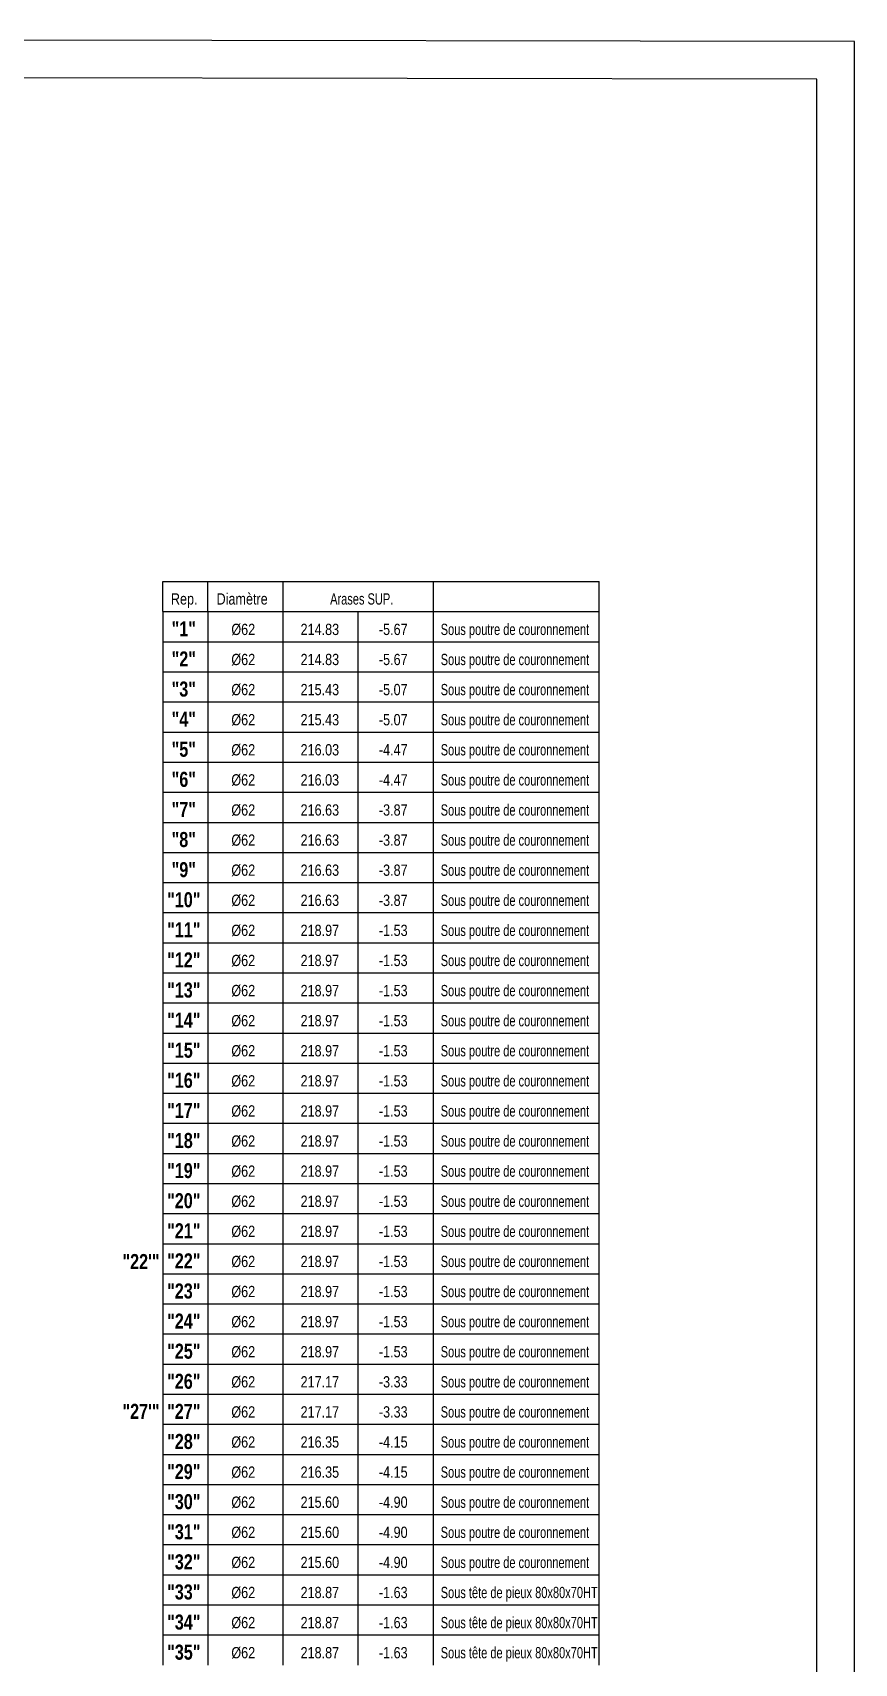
# Model space of a CAD drawing. Header units: centimetres. Extents: x 0 to 23018, y -29024 to -24812.
# Drawn here: x 21925 to 23017, y -26980 to -24812 of the extents above; entities that cross this region are included whole.
import ezdxf
from ezdxf.enums import TextEntityAlignment as Align

# ---------------------------------------------------------------- set-up
doc = ezdxf.new("R2010")
doc.units = ezdxf.units.CM
doc.header["$LTSCALE"] = 25.4
doc.layers.add('01_cote_gen', color=4, linetype='Continuous')
doc.layers.add('01_texte', color=230, linetype='Continuous')
doc.styles.add('impact', font='impact.ttf')
doc.styles.add('MATTE_TXT', font='arial.ttf')

msp = doc.modelspace()

# ---------------------------------------------------------------- linework, layer by layer
at = {"layer": '01_cote_gen'}
for p, q in [((23017.31, -24824.36), (16027.31, -24812.4)), ((23017.31, -27539.36), (23017.31, -24824.36))]:
    msp.add_line(p, q, dxfattribs=at)
at = {"layer": '01_texte'}
for p, q in [((22967.31, -24874.36), (16077.31, -24862.55)), ((22967.31, -27539.36), (22967.31, -24874.36)), ((22097.89, -25541.97), (22677.89, -25541.97)), ((22097.89, -25581.97), (22097.89, -25541.97)), ((22157.89, -25581.97), (22157.89, -25541.97)), ((22257.89, -25581.97), (22257.89, -25541.97)), ((22257.89, -25581.97), (22257.89, -25541.97)), ((22457.89, -25581.97), (22457.89, -25541.97)), ((22457.89, -25581.97), (22457.89, -25541.97)), ((22677.89, -25581.97), (22677.89, -25541.97)), ((22097.89, -25581.97), (22097.89, -25621.97)), ((22097.89, -25581.97), (22677.89, -25581.97)), ((22157.89, -25581.97), (22157.89, -25621.97)), ((22257.89, -25621.97), (22257.89, -25581.97)), ((22257.89, -25621.97), (22257.89, -25581.97)), ((22357.89, -25621.97), (22357.89, -25581.97)), ((22457.89, -25621.97), (22457.89, -25581.97)), ((22457.89, -25621.97), (22457.89, -25581.97)), ((22677.89, -25621.97), (22677.89, -25581.97)), ((22677.89, -25621.97), (22677.89, -25581.97)), ((22097.89, -25621.97), (22457.89, -25621.97)), ((22097.89, -25621.97), (22097.89, -25661.97)), ((22157.89, -25621.97), (22157.89, -25661.97)), ((22257.89, -25661.97), (22257.89, -25621.97)), ((22257.89, -25661.97), (22257.89, -25621.97)), ((22357.89, -25661.97), (22357.89, -25621.97)), ((22457.89, -25621.97), (22677.89, -25621.97)), ((22457.89, -25661.97), (22457.89, -25621.97)), ((22457.89, -25661.97), (22457.89, -25621.97)), ((22677.89, -25661.97), (22677.89, -25621.97)), ((22677.89, -25661.97), (22677.89, -25621.97)), ((22097.89, -25661.97), (22457.89, -25661.97)), ((22097.89, -25661.97), (22097.89, -25701.97)), ((22157.89, -25661.97), (22157.89, -25701.97)), ((22257.89, -25701.97), (22257.89, -25661.97)), ((22257.89, -25701.97), (22257.89, -25661.97)), ((22357.89, -25701.97), (22357.89, -25661.97)), ((22457.89, -25661.97), (22677.89, -25661.97)), ((22457.89, -25701.97), (22457.89, -25661.97)), ((22457.89, -25701.97), (22457.89, -25661.97)), ((22677.89, -25701.97), (22677.89, -25661.97)), ((22677.89, -25701.97), (22677.89, -25661.97)), ((22097.89, -25701.97), (22457.89, -25701.97)), ((22097.89, -25701.97), (22097.89, -25741.97)), ((22157.89, -25701.97), (22157.89, -25741.97)), ((22257.89, -25741.97), (22257.89, -25701.97)), ((22257.89, -25741.97), (22257.89, -25701.97)), ((22357.89, -25741.97), (22357.89, -25701.97)), ((22457.89, -25701.97), (22677.89, -25701.97)), ((22457.89, -25741.97), (22457.89, -25701.97)), ((22457.89, -25741.97), (22457.89, -25701.97)), ((22677.89, -25741.97), (22677.89, -25701.97)), ((22677.89, -25741.97), (22677.89, -25701.97)), ((22097.89, -25741.97), (22457.89, -25741.97)), ((22097.89, -25741.97), (22097.89, -25781.97)), ((22157.89, -25741.97), (22157.89, -25781.97)), ((22257.89, -25781.97), (22257.89, -25741.97)), ((22257.89, -25781.97), (22257.89, -25741.97)), ((22357.89, -25781.97), (22357.89, -25741.97)), ((22457.89, -25741.97), (22677.89, -25741.97)), ((22457.89, -25781.97), (22457.89, -25741.97)), ((22457.89, -25781.97), (22457.89, -25741.97)), ((22677.89, -25781.97), (22677.89, -25741.97)), ((22677.89, -25781.97), (22677.89, -25741.97)), ((22097.89, -25781.97), (22677.89, -25781.97)), ((22097.89, -25781.97), (22097.89, -25821.97)), ((22157.89, -25781.97), (22157.89, -25821.97)), ((22257.89, -25821.97), (22257.89, -25781.97)), ((22257.89, -25821.97), (22257.89, -25781.97)), ((22357.89, -25821.97), (22357.89, -25781.97)), ((22457.89, -25821.97), (22457.89, -25781.97)), ((22457.89, -25821.97), (22457.89, -25781.97)), ((22677.89, -25821.97), (22677.89, -25781.97)), ((22677.89, -25821.97), (22677.89, -25781.97)), ((22097.89, -25821.97), (22677.89, -25821.97)), ((22097.89, -25821.97), (22097.89, -25861.97)), ((22157.89, -25821.97), (22157.89, -25861.97)), ((22257.89, -25861.97), (22257.89, -25821.97)), ((22257.89, -25861.97), (22257.89, -25821.97)), ((22357.89, -25861.97), (22357.89, -25821.97)), ((22457.89, -25861.97), (22457.89, -25821.97)), ((22457.89, -25861.97), (22457.89, -25821.97)), ((22677.89, -25861.97), (22677.89, -25821.97)), ((22677.89, -25861.97), (22677.89, -25821.97)), ((22097.89, -25861.97), (22677.89, -25861.97)), ((22097.89, -25861.97), (22097.89, -25901.97)), ((22157.89, -25861.97), (22157.89, -25901.97)), ((22257.89, -25901.97), (22257.89, -25861.97)), ((22257.89, -25901.97), (22257.89, -25861.97)), ((22357.89, -25901.97), (22357.89, -25861.97)), ((22457.89, -25901.97), (22457.89, -25861.97)), ((22457.89, -25901.97), (22457.89, -25861.97)), ((22677.89, -25901.97), (22677.89, -25861.97)), ((22677.89, -25901.97), (22677.89, -25861.97)), ((22097.89, -25901.97), (22677.89, -25901.97)), ((22097.89, -25901.97), (22097.89, -25941.97)), ((22157.89, -25901.97), (22157.89, -25941.97)), ((22257.89, -25941.97), (22257.89, -25901.97)), ((22257.89, -25941.97), (22257.89, -25901.97)), ((22357.89, -25941.97), (22357.89, -25901.97)), ((22457.89, -25941.97), (22457.89, -25901.97)), ((22457.89, -25941.97), (22457.89, -25901.97)), ((22677.89, -25941.97), (22677.89, -25901.97)), ((22677.89, -25941.97), (22677.89, -25901.97)), ((22097.89, -25941.97), (22677.89, -25941.97)), ((22097.89, -25941.97), (22097.89, -25981.97)), ((22157.89, -25941.97), (22157.89, -25981.97)), ((22257.89, -25981.97), (22257.89, -25941.97)), ((22257.89, -25981.97), (22257.89, -25941.97)), ((22357.89, -25981.97), (22357.89, -25941.97)), ((22457.89, -25981.97), (22457.89, -25941.97)), ((22457.89, -25981.97), (22457.89, -25941.97)), ((22677.89, -25981.97), (22677.89, -25941.97)), ((22677.89, -25981.97), (22677.89, -25941.97)), ((22097.89, -25981.97), (22677.89, -25981.97)), ((22097.89, -25981.97), (22097.89, -26021.97)), ((22157.89, -25981.97), (22157.89, -26021.97)), ((22257.89, -26021.97), (22257.89, -25981.97)), ((22257.89, -26021.97), (22257.89, -25981.97)), ((22357.89, -26021.97), (22357.89, -25981.97)), ((22457.89, -26021.97), (22457.89, -25981.97)), ((22457.89, -26021.97), (22457.89, -25981.97)), ((22677.89, -26021.97), (22677.89, -25981.97)), ((22677.89, -26021.97), (22677.89, -25981.97)), ((22097.89, -26021.97), (22677.89, -26021.97)), ((22097.89, -26021.97), (22097.89, -26061.97)), ((22157.89, -26021.97), (22157.89, -26061.97)), ((22257.89, -26061.97), (22257.89, -26021.97)), ((22257.89, -26061.97), (22257.89, -26021.97)), ((22357.89, -26061.97), (22357.89, -26021.97)), ((22457.89, -26061.97), (22457.89, -26021.97)), ((22457.89, -26061.97), (22457.89, -26021.97)), ((22677.89, -26061.97), (22677.89, -26021.97)), ((22677.89, -26061.97), (22677.89, -26021.97)), ((22097.89, -26061.97), (22677.89, -26061.97)), ((22097.89, -26061.97), (22097.89, -26101.97)), ((22157.89, -26061.97), (22157.89, -26101.97)), ((22257.89, -26101.97), (22257.89, -26061.97)), ((22257.89, -26101.97), (22257.89, -26061.97)), ((22357.89, -26101.97), (22357.89, -26061.97)), ((22457.89, -26101.97), (22457.89, -26061.97)), ((22457.89, -26101.97), (22457.89, -26061.97)), ((22677.89, -26101.97), (22677.89, -26061.97)), ((22677.89, -26101.97), (22677.89, -26061.97)), ((22097.89, -26101.97), (22677.89, -26101.97)), ((22097.89, -26101.97), (22097.89, -26141.97)), ((22157.89, -26101.97), (22157.89, -26141.97)), ((22257.89, -26141.97), (22257.89, -26101.97)), ((22257.89, -26141.97), (22257.89, -26101.97)), ((22357.89, -26141.97), (22357.89, -26101.97)), ((22457.89, -26141.97), (22457.89, -26101.97)), ((22457.89, -26141.97), (22457.89, -26101.97)), ((22677.89, -26141.97), (22677.89, -26101.97)), ((22677.89, -26141.97), (22677.89, -26101.97)), ((22097.89, -26141.97), (22677.89, -26141.97)), ((22097.89, -26141.97), (22097.89, -26181.97)), ((22157.89, -26141.97), (22157.89, -26181.97)), ((22257.89, -26181.97), (22257.89, -26141.97)), ((22257.89, -26181.97), (22257.89, -26141.97)), ((22357.89, -26181.97), (22357.89, -26141.97)), ((22457.89, -26181.97), (22457.89, -26141.97)), ((22457.89, -26181.97), (22457.89, -26141.97)), ((22677.89, -26181.97), (22677.89, -26141.97)), ((22677.89, -26181.97), (22677.89, -26141.97)), ((22097.89, -26181.97), (22677.89, -26181.97)), ((22097.89, -26181.97), (22097.89, -26221.97)), ((22157.89, -26181.97), (22157.89, -26221.97)), ((22257.89, -26221.97), (22257.89, -26181.97)), ((22257.89, -26221.97), (22257.89, -26181.97)), ((22357.89, -26221.97), (22357.89, -26181.97)), ((22457.89, -26221.97), (22457.89, -26181.97)), ((22457.89, -26221.97), (22457.89, -26181.97)), ((22677.89, -26221.97), (22677.89, -26181.97)), ((22677.89, -26221.97), (22677.89, -26181.97)), ((22097.89, -26221.97), (22677.89, -26221.97)), ((22097.89, -26221.97), (22097.89, -26261.97)), ((22157.89, -26221.97), (22157.89, -26261.97)), ((22257.89, -26261.97), (22257.89, -26221.97)), ((22257.89, -26261.97), (22257.89, -26221.97)), ((22357.89, -26261.97), (22357.89, -26221.97)), ((22457.89, -26261.97), (22457.89, -26221.97)), ((22457.89, -26261.97), (22457.89, -26221.97)), ((22677.89, -26261.97), (22677.89, -26221.97)), ((22677.89, -26261.97), (22677.89, -26221.97)), ((22097.89, -26261.97), (22677.89, -26261.97)), ((22097.89, -26261.97), (22097.89, -26301.97)), ((22157.89, -26261.97), (22157.89, -26301.97)), ((22257.89, -26301.97), (22257.89, -26261.97)), ((22257.89, -26301.97), (22257.89, -26261.97)), ((22357.89, -26301.97), (22357.89, -26261.97)), ((22457.89, -26301.97), (22457.89, -26261.97)), ((22457.89, -26301.97), (22457.89, -26261.97)), ((22677.89, -26301.97), (22677.89, -26261.97)), ((22677.89, -26301.97), (22677.89, -26261.97)), ((22097.89, -26301.97), (22677.89, -26301.97)), ((22097.89, -26301.97), (22097.89, -26341.97)), ((22157.89, -26301.97), (22157.89, -26341.97)), ((22257.89, -26341.97), (22257.89, -26301.97)), ((22257.89, -26341.97), (22257.89, -26301.97)), ((22357.89, -26341.97), (22357.89, -26301.97)), ((22457.89, -26341.97), (22457.89, -26301.97)), ((22457.89, -26341.97), (22457.89, -26301.97)), ((22677.89, -26341.97), (22677.89, -26301.97)), ((22677.89, -26341.97), (22677.89, -26301.97)), ((22097.89, -26341.97), (22677.89, -26341.97)), ((22097.89, -26341.97), (22097.89, -26381.97)), ((22157.89, -26341.97), (22157.89, -26381.97)), ((22257.89, -26381.97), (22257.89, -26341.97)), ((22257.89, -26381.97), (22257.89, -26341.97)), ((22357.89, -26381.97), (22357.89, -26341.97)), ((22457.89, -26381.97), (22457.89, -26341.97)), ((22457.89, -26381.97), (22457.89, -26341.97)), ((22677.89, -26381.97), (22677.89, -26341.97)), ((22677.89, -26381.97), (22677.89, -26341.97)), ((22097.89, -26381.97), (22677.89, -26381.97)), ((22097.89, -26381.97), (22097.89, -26421.97)), ((22157.89, -26381.97), (22157.89, -26421.97)), ((22257.89, -26421.97), (22257.89, -26381.97)), ((22257.89, -26421.97), (22257.89, -26381.97)), ((22357.89, -26421.97), (22357.89, -26381.97)), ((22457.89, -26421.97), (22457.89, -26381.97)), ((22457.89, -26421.97), (22457.89, -26381.97)), ((22677.89, -26421.97), (22677.89, -26381.97)), ((22677.89, -26421.97), (22677.89, -26381.97)), ((22097.89, -26421.97), (22677.89, -26421.97)), ((22097.89, -26421.97), (22097.89, -26461.97)), ((22157.89, -26421.97), (22157.89, -26461.97)), ((22257.89, -26461.97), (22257.89, -26421.97)), ((22257.89, -26461.97), (22257.89, -26421.97)), ((22357.89, -26461.97), (22357.89, -26421.97)), ((22457.89, -26461.97), (22457.89, -26421.97)), ((22457.89, -26461.97), (22457.89, -26421.97)), ((22677.89, -26461.97), (22677.89, -26421.97)), ((22677.89, -26461.97), (22677.89, -26421.97)), ((22097.89, -26461.97), (22677.89, -26461.97)), ((22097.89, -26461.97), (22097.89, -26501.97)), ((22157.89, -26461.97), (22157.89, -26501.97)), ((22257.89, -26501.97), (22257.89, -26461.97)), ((22257.89, -26501.97), (22257.89, -26461.97)), ((22357.89, -26501.97), (22357.89, -26461.97)), ((22457.89, -26501.97), (22457.89, -26461.97)), ((22457.89, -26501.97), (22457.89, -26461.97)), ((22677.89, -26501.97), (22677.89, -26461.97)), ((22677.89, -26501.97), (22677.89, -26461.97)), ((22097.89, -26501.97), (22677.89, -26501.97)), ((22097.89, -26501.97), (22097.89, -26541.97)), ((22157.89, -26501.97), (22157.89, -26541.97)), ((22257.89, -26541.97), (22257.89, -26501.97)), ((22257.89, -26541.97), (22257.89, -26501.97)), ((22357.89, -26541.97), (22357.89, -26501.97)), ((22457.89, -26541.97), (22457.89, -26501.97)), ((22457.89, -26541.97), (22457.89, -26501.97)), ((22677.89, -26541.97), (22677.89, -26501.97)), ((22677.89, -26541.97), (22677.89, -26501.97)), ((22097.89, -26541.97), (22677.89, -26541.97)), ((22097.89, -26541.97), (22097.89, -26581.97)), ((22157.89, -26541.97), (22157.89, -26581.97)), ((22257.89, -26581.97), (22257.89, -26541.97)), ((22257.89, -26581.97), (22257.89, -26541.97)), ((22357.89, -26581.97), (22357.89, -26541.97)), ((22457.89, -26581.97), (22457.89, -26541.97)), ((22457.89, -26581.97), (22457.89, -26541.97)), ((22677.89, -26581.97), (22677.89, -26541.97)), ((22677.89, -26581.97), (22677.89, -26541.97)), ((22097.89, -26581.97), (22677.89, -26581.97)), ((22097.89, -26581.97), (22097.89, -26621.97)), ((22157.89, -26581.97), (22157.89, -26621.97)), ((22257.89, -26621.97), (22257.89, -26581.97)), ((22257.89, -26621.97), (22257.89, -26581.97)), ((22357.89, -26621.97), (22357.89, -26581.97)), ((22457.89, -26621.97), (22457.89, -26581.97)), ((22457.89, -26621.97), (22457.89, -26581.97)), ((22677.89, -26621.97), (22677.89, -26581.97)), ((22677.89, -26621.97), (22677.89, -26581.97)), ((22097.89, -26621.97), (22677.89, -26621.97)), ((22097.89, -26621.97), (22097.89, -26661.97)), ((22157.89, -26621.97), (22157.89, -26661.97)), ((22257.89, -26661.97), (22257.89, -26621.97)), ((22257.89, -26661.97), (22257.89, -26621.97)), ((22357.89, -26661.97), (22357.89, -26621.97)), ((22457.89, -26661.97), (22457.89, -26621.97)), ((22457.89, -26661.97), (22457.89, -26621.97)), ((22677.89, -26661.97), (22677.89, -26621.97)), ((22677.89, -26661.97), (22677.89, -26621.97)), ((22097.89, -26661.97), (22677.89, -26661.97)), ((22097.89, -26661.97), (22097.89, -26701.97)), ((22157.89, -26661.97), (22157.89, -26701.97)), ((22257.89, -26701.97), (22257.89, -26661.97)), ((22257.89, -26701.97), (22257.89, -26661.97)), ((22357.89, -26701.97), (22357.89, -26661.97)), ((22457.89, -26701.97), (22457.89, -26661.97)), ((22457.89, -26701.97), (22457.89, -26661.97)), ((22677.89, -26701.97), (22677.89, -26661.97)), ((22677.89, -26701.97), (22677.89, -26661.97)), ((22097.89, -26701.97), (22677.89, -26701.97)), ((22097.89, -26701.97), (22097.89, -26741.97)), ((22157.89, -26701.97), (22157.89, -26741.97)), ((22257.89, -26741.97), (22257.89, -26701.97)), ((22257.89, -26741.97), (22257.89, -26701.97)), ((22357.89, -26741.97), (22357.89, -26701.97)), ((22457.89, -26741.97), (22457.89, -26701.97)), ((22457.89, -26741.97), (22457.89, -26701.97)), ((22677.89, -26741.97), (22677.89, -26701.97)), ((22677.89, -26741.97), (22677.89, -26701.97)), ((22097.89, -26741.97), (22677.89, -26741.97)), ((22097.89, -26741.97), (22097.89, -26781.97)), ((22157.89, -26741.97), (22157.89, -26781.97)), ((22257.89, -26781.97), (22257.89, -26741.97)), ((22257.89, -26781.97), (22257.89, -26741.97)), ((22357.89, -26781.97), (22357.89, -26741.97)), ((22457.89, -26781.97), (22457.89, -26741.97)), ((22457.89, -26781.97), (22457.89, -26741.97)), ((22677.89, -26781.97), (22677.89, -26741.97)), ((22677.89, -26781.97), (22677.89, -26741.97)), ((22097.89, -26781.97), (22677.89, -26781.97)), ((22097.89, -26781.97), (22097.89, -26821.97)), ((22157.89, -26781.97), (22157.89, -26821.97)), ((22257.89, -26821.97), (22257.89, -26781.97)), ((22257.89, -26821.97), (22257.89, -26781.97)), ((22357.89, -26821.97), (22357.89, -26781.97)), ((22457.89, -26821.97), (22457.89, -26781.97)), ((22457.89, -26821.97), (22457.89, -26781.97)), ((22677.89, -26821.97), (22677.89, -26781.97)), ((22677.89, -26821.97), (22677.89, -26781.97)), ((22097.89, -26821.97), (22677.89, -26821.97)), ((22097.89, -26821.97), (22097.89, -26861.97)), ((22157.89, -26821.97), (22157.89, -26861.97)), ((22257.89, -26861.97), (22257.89, -26821.97)), ((22257.89, -26861.97), (22257.89, -26821.97)), ((22357.89, -26861.97), (22357.89, -26821.97)), ((22457.89, -26861.97), (22457.89, -26821.97)), ((22457.89, -26861.97), (22457.89, -26821.97)), ((22677.89, -26861.97), (22677.89, -26821.97)), ((22677.89, -26861.97), (22677.89, -26821.97)), ((22097.89, -26861.97), (22677.89, -26861.97)), ((22097.89, -26861.97), (22097.89, -26901.97)), ((22157.89, -26861.97), (22157.89, -26901.97)), ((22257.89, -26901.97), (22257.89, -26861.97)), ((22257.89, -26901.97), (22257.89, -26861.97)), ((22357.89, -26901.97), (22357.89, -26861.97)), ((22457.89, -26901.97), (22457.89, -26861.97)), ((22457.89, -26901.97), (22457.89, -26861.97)), ((22677.89, -26901.97), (22677.89, -26861.97)), ((22677.89, -26901.97), (22677.89, -26861.97)), ((22097.89, -26901.97), (22677.89, -26901.97)), ((22097.89, -26901.97), (22097.89, -26941.97)), ((22157.89, -26901.97), (22157.89, -26941.97)), ((22257.89, -26941.97), (22257.89, -26901.97)), ((22257.89, -26941.97), (22257.89, -26901.97)), ((22357.89, -26941.97), (22357.89, -26901.97)), ((22457.89, -26941.97), (22457.89, -26901.97)), ((22457.89, -26941.97), (22457.89, -26901.97)), ((22677.89, -26941.97), (22677.89, -26901.97)), ((22677.89, -26941.97), (22677.89, -26901.97)), ((22097.89, -26941.97), (22677.89, -26941.97)), ((22097.89, -26941.97), (22097.89, -26981.97)), ((22157.89, -26941.97), (22157.89, -26981.97)), ((22257.89, -26981.97), (22257.89, -26941.97)), ((22257.89, -26981.97), (22257.89, -26941.97)), ((22357.89, -26981.97), (22357.89, -26941.97)), ((22457.89, -26981.97), (22457.89, -26941.97)), ((22457.89, -26981.97), (22457.89, -26941.97)), ((22677.89, -26981.97), (22677.89, -26941.97)), ((22677.89, -26981.97), (22677.89, -26941.97))]:
    msp.add_line(p, q, dxfattribs=at)

# ---------------------------------------------------------------- texts
at = {"layer": '01_texte', "style": 'MATTE_TXT'}
for s, width, p in [('Rep.', 0.8, (22126.44, -25577.04)), ('Diamètre', 0.8, (22203.44, -25577.04)), ('Arases SUP.', 0.7, (22362.4, -25577.04)), ('%%C62', 0.8, (22204.94, -25617.54)), ('214.83', 0.8, (22306.75, -25617.54)), ('-5.67', 0.8, (22404.33, -25617.54)), ('%%C62', 0.8, (22204.94, -25657.54)), ('214.83', 0.8, (22306.75, -25657.54)), ('-5.67', 0.8, (22404.33, -25657.54)), ('%%C62', 0.8, (22204.94, -25697.54)), ('215.43', 0.8, (22306.75, -25697.54)), ('-5.07', 0.8, (22404.33, -25697.54)), ('%%C62', 0.8, (22204.94, -25737.54)), ('215.43', 0.8, (22306.75, -25737.54)), ('-5.07', 0.8, (22404.33, -25737.54)), ('%%C62', 0.8, (22204.94, -25777.54)), ('216.03', 0.8, (22306.75, -25777.54)), ('-4.47', 0.8, (22404.33, -25777.54)), ('%%C62', 0.8, (22204.94, -25817.54)), ('216.03', 0.8, (22306.75, -25817.54)), ('-4.47', 0.8, (22404.33, -25817.54)), ('%%C62', 0.8, (22204.94, -25857.54)), ('216.63', 0.8, (22306.75, -25857.54)), ('-3.87', 0.8, (22404.33, -25857.54)), ('%%C62', 0.8, (22204.94, -25897.54)), ('216.63', 0.8, (22306.75, -25897.54)), ('-3.87', 0.8, (22404.33, -25897.54)), ('%%C62', 0.8, (22204.94, -25937.54)), ('216.63', 0.8, (22306.75, -25937.54)), ('-3.87', 0.8, (22404.33, -25937.54)), ('%%C62', 0.8, (22204.94, -25977.54)), ('216.63', 0.8, (22306.75, -25977.54)), ('-3.87', 0.8, (22404.33, -25977.54)), ('%%C62', 0.8, (22204.94, -26017.54)), ('218.97', 0.8, (22306.75, -26017.54)), ('-1.53', 0.8, (22404.33, -26017.54)), ('%%C62', 0.8, (22204.94, -26057.54)), ('218.97', 0.8, (22306.75, -26057.54)), ('-1.53', 0.8, (22404.33, -26057.54)), ('%%C62', 0.8, (22204.94, -26097.54)), ('218.97', 0.8, (22306.75, -26097.54)), ('-1.53', 0.8, (22404.33, -26097.54)), ('%%C62', 0.8, (22204.94, -26137.54)), ('218.97', 0.8, (22306.75, -26137.54)), ('-1.53', 0.8, (22404.33, -26137.54)), ('%%C62', 0.8, (22204.94, -26177.54)), ('218.97', 0.8, (22306.75, -26177.54)), ('-1.53', 0.8, (22404.33, -26177.54)), ('%%C62', 0.8, (22204.94, -26217.54)), ('218.97', 0.8, (22306.75, -26217.54)), ('-1.53', 0.8, (22404.33, -26217.54)), ('%%C62', 0.8, (22204.94, -26257.54)), ('218.97', 0.8, (22306.75, -26257.54)), ('-1.53', 0.8, (22404.33, -26257.54)), ('%%C62', 0.8, (22204.94, -26297.54)), ('218.97', 0.8, (22306.75, -26297.54)), ('-1.53', 0.8, (22404.33, -26297.54)), ('%%C62', 0.8, (22204.94, -26337.54)), ('218.97', 0.8, (22306.75, -26337.54)), ('-1.53', 0.8, (22404.33, -26337.54)), ('%%C62', 0.8, (22204.94, -26377.54)), ('218.97', 0.8, (22306.75, -26377.54)), ('-1.53', 0.8, (22404.33, -26377.54)), ('%%C62', 0.8, (22204.94, -26417.54)), ('218.97', 0.8, (22306.75, -26417.54)), ('-1.53', 0.8, (22404.33, -26417.54)), ('%%C62', 0.8, (22204.94, -26457.54)), ('218.97', 0.8, (22306.75, -26457.54)), ('-1.53', 0.8, (22404.33, -26457.54)), ('%%C62', 0.8, (22204.94, -26497.54)), ('218.97', 0.8, (22306.75, -26497.54)), ('-1.53', 0.8, (22404.33, -26497.54)), ('%%C62', 0.8, (22204.94, -26537.54)), ('218.97', 0.8, (22306.75, -26537.54)), ('-1.53', 0.8, (22404.33, -26537.54)), ('%%C62', 0.8, (22204.94, -26577.54)), ('218.97', 0.8, (22306.75, -26577.54)), ('-1.53', 0.8, (22404.33, -26577.54)), ('%%C62', 0.8, (22204.94, -26617.54)), ('217.17', 0.8, (22306.75, -26617.54)), ('-3.33', 0.8, (22404.33, -26617.54)), ('%%C62', 0.8, (22204.94, -26657.54)), ('217.17', 0.8, (22306.75, -26657.54)), ('-3.33', 0.8, (22404.33, -26657.54)), ('%%C62', 0.8, (22204.94, -26697.54)), ('216.35', 0.8, (22306.75, -26697.54)), ('-4.15', 0.8, (22404.33, -26697.54)), ('%%C62', 0.8, (22204.94, -26737.54)), ('216.35', 0.8, (22306.75, -26737.54)), ('-4.15', 0.8, (22404.33, -26737.54)), ('%%C62', 0.8, (22204.94, -26777.54)), ('215.60', 0.8, (22306.75, -26777.54)), ('-4.90', 0.8, (22404.33, -26777.54)), ('%%C62', 0.8, (22204.94, -26817.54)), ('215.60', 0.8, (22306.75, -26817.54)), ('-4.90', 0.8, (22404.33, -26817.54)), ('%%C62', 0.8, (22204.94, -26857.54)), ('215.60', 0.8, (22306.75, -26857.54)), ('-4.90', 0.8, (22404.33, -26857.54)), ('%%C62', 0.8, (22204.94, -26897.54)), ('218.87', 0.8, (22306.75, -26897.54)), ('-1.63', 0.8, (22404.33, -26897.54)), ('%%C62', 0.8, (22204.94, -26937.54)), ('218.87', 0.8, (22306.75, -26937.54)), ('-1.63', 0.8, (22404.33, -26937.54)), ('%%C62', 0.8, (22204.94, -26977.54)), ('218.87', 0.8, (22306.75, -26977.54)), ('-1.63', 0.8, (22404.33, -26977.54))]:
    msp.add_text(s, height=15, dxfattribs=dict(at, width=width)).set_placement(p, align=Align.BOTTOM_CENTER)
at = {"layer": '01_texte', "style": 'impact'}
for s, p in [('"1"', (22125.88, -25620.83)), ('"2"', (22125.88, -25660.83)), ('"3"', (22125.88, -25700.83)), ('"4"', (22125.88, -25740.83)), ('"5"', (22125.88, -25780.83)), ('"6"', (22125.88, -25820.83)), ('"7"', (22125.88, -25860.83)), ('"8"', (22125.88, -25900.83)), ('"9"', (22125.88, -25940.83)), ('"10"', (22125.88, -25980.83)), ('"11"', (22125.88, -26020.83)), ('"12"', (22125.88, -26060.83)), ('"13"', (22125.88, -26100.83)), ('"14"', (22125.88, -26140.83)), ('"15"', (22125.88, -26180.83)), ('"16"', (22125.88, -26220.83)), ('"17"', (22125.88, -26260.83)), ('"18"', (22125.88, -26300.83)), ('"19"', (22125.88, -26340.83)), ('"20"', (22125.88, -26380.83)), ('"21"', (22125.88, -26420.83)), ('"22\'"', (22069.03, -26461.73)), ('"22"', (22125.88, -26460.83)), ('"23"', (22125.88, -26500.83)), ('"24"', (22125.88, -26540.83)), ('"25"', (22125.88, -26580.83)), ('"26"', (22125.88, -26620.83)), ('"27\'"', (22069.03, -26660.83)), ('"27"', (22125.88, -26660.83)), ('"28"', (22125.88, -26700.83)), ('"29"', (22125.88, -26740.83)), ('"30"', (22125.88, -26780.83)), ('"31"', (22125.88, -26820.83)), ('"32"', (22125.88, -26860.83)), ('"33"', (22125.88, -26900.83)), ('"34"', (22125.88, -26940.83)), ('"35"', (22125.88, -26980.83))]:
    msp.add_text(s, height=20, rotation=0, dxfattribs=at).set_placement(p, align=Align.BOTTOM_CENTER)
at = {"layer": '01_texte', "style": 'MATTE_TXT', "width": 0.7}
for s, p in [('Sous poutre de couronnement', (22467.38, -25617.54)), ('Sous poutre de couronnement', (22467.38, -25657.54)), ('Sous poutre de couronnement', (22467.38, -25697.54)), ('Sous poutre de couronnement', (22467.38, -25737.54)), ('Sous poutre de couronnement', (22467.38, -25777.54)), ('Sous poutre de couronnement', (22467.38, -25817.54)), ('Sous poutre de couronnement', (22467.38, -25857.54)), ('Sous poutre de couronnement', (22467.38, -25897.54)), ('Sous poutre de couronnement', (22467.38, -25937.54)), ('Sous poutre de couronnement', (22467.38, -25977.54)), ('Sous poutre de couronnement', (22467.38, -26017.54)), ('Sous poutre de couronnement', (22467.38, -26057.54)), ('Sous poutre de couronnement', (22467.38, -26097.54)), ('Sous poutre de couronnement', (22467.38, -26137.54)), ('Sous poutre de couronnement', (22467.38, -26177.54)), ('Sous poutre de couronnement', (22467.38, -26217.54)), ('Sous poutre de couronnement', (22467.38, -26257.54)), ('Sous poutre de couronnement', (22467.38, -26297.54)), ('Sous poutre de couronnement', (22467.38, -26337.54)), ('Sous poutre de couronnement', (22467.38, -26377.54)), ('Sous poutre de couronnement', (22467.38, -26417.54)), ('Sous poutre de couronnement', (22467.38, -26457.54)), ('Sous poutre de couronnement', (22467.38, -26497.54)), ('Sous poutre de couronnement', (22467.38, -26537.54)), ('Sous poutre de couronnement', (22467.38, -26577.54)), ('Sous poutre de couronnement', (22467.38, -26617.54)), ('Sous poutre de couronnement', (22467.38, -26657.54)), ('Sous poutre de couronnement', (22467.38, -26697.54)), ('Sous poutre de couronnement', (22467.38, -26737.54)), ('Sous poutre de couronnement', (22467.38, -26777.54)), ('Sous poutre de couronnement', (22467.38, -26817.54)), ('Sous poutre de couronnement', (22467.38, -26857.54)), ('Sous tête de pieux 80x80x70HT', (22467.38, -26897.54)), ('Sous tête de pieux 80x80x70HT', (22467.38, -26937.54)), ('Sous tête de pieux 80x80x70HT', (22467.38, -26977.54))]:
    msp.add_text(s, height=15, dxfattribs=at).set_placement(p, align=Align.BOTTOM_LEFT)

doc.saveas('drawing.dxf')
